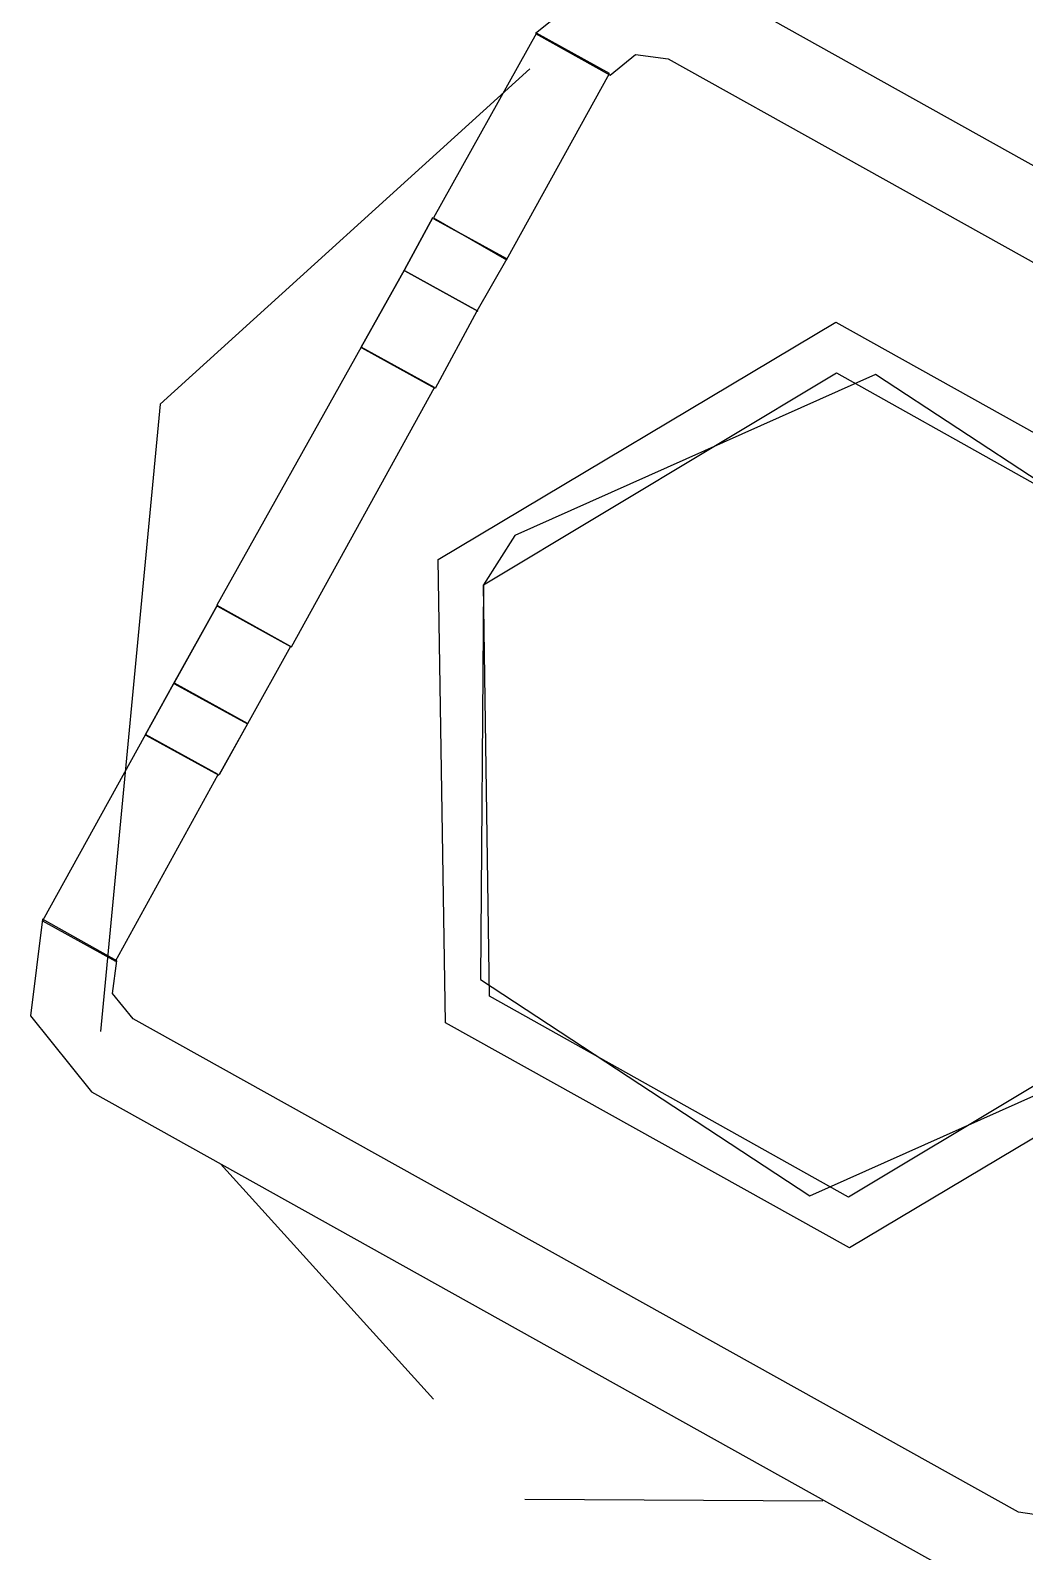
# Model space of a CAD drawing. Header units: metres. Extents: x 2.3 to 42.8, y 0.9 to 31.9.
# Drawn here: x 23.49963 to 23.5089, y 14.43701 to 14.45119 of the extents above; entities that cross this region are included whole.
import ezdxf

# ---------------------------------------------------------------- set-up
doc = ezdxf.new("R2010")
doc.units = ezdxf.units.M
doc.layers.add('PARETI_STRUTTURE', color=7, linetype='Continuous')

msp = doc.modelspace()

# ---------------------------------------------------------------- linework, layer by layer
at = {"layer": 'PARETI_STRUTTURE'}
for points in [[(23.505949, 14.451619), (23.505046, 14.45173), (23.504338, 14.45116), (23.505033, 14.450772), (23.505269, 14.450966), (23.505574, 14.450924), (23.513824, 14.446327), (23.514005, 14.446091), (23.513977, 14.445785), (23.514658, 14.44541), (23.514769, 14.446299), (23.514213, 14.447008)], [(23.504346, 14.451163), (23.503388, 14.449441), (23.504068, 14.449052), (23.505027, 14.450788)], [(23.503381, 14.449445), (23.503117, 14.448959), (23.502714, 14.448237), (23.503117, 14.448959)], [(23.503381, 14.449445), (23.503117, 14.448959), (23.502714, 14.448237), (23.503117, 14.448959)], [(23.503389, 14.449434), (23.50407, 14.449059)], [(23.503389, 14.449434), (23.50407, 14.449059)], [(23.503119, 14.448948), (23.503799, 14.448573)], [(23.503119, 14.448948), (23.503799, 14.448573)], [(23.50343, 14.44626), (23.507138, 14.448469), (23.510902, 14.446372), (23.510972, 14.442052), (23.507263, 14.439844), (23.503499, 14.441941)], [(23.502714, 14.448237), (23.501367, 14.445834), (23.502062, 14.445445), (23.503395, 14.447862)], [(23.502719, 14.44823), (23.503399, 14.447855)], [(23.502719, 14.44823), (23.503399, 14.447855)], [(23.510548, 14.442288), (23.510576, 14.445969), (23.507506, 14.447983), (23.504145, 14.446483), (23.503854, 14.446024), (23.503826, 14.442344), (23.506895, 14.44033), (23.510256, 14.44183)], [(23.503852, 14.446024), (23.507144, 14.447997), (23.510491, 14.446122), (23.510546, 14.442288), (23.507255, 14.440316), (23.503908, 14.442191)], [(23.501372, 14.44583), (23.500969, 14.445108)], [(23.501372, 14.44583), (23.500969, 14.445108)], [(23.501374, 14.445823), (23.502055, 14.445448)], [(23.501374, 14.445823), (23.502055, 14.445448)], [(23.500972, 14.445101), (23.501652, 14.444726)], [(23.500972, 14.445101), (23.501652, 14.444726)], [(23.500705, 14.444623), (23.501385, 14.444248)], [(23.500705, 14.444623), (23.501385, 14.444248)], [(23.499741, 14.442908), (23.49963, 14.442005), (23.500199, 14.441297), (23.508449, 14.436699), (23.509338, 14.436588), (23.510047, 14.437144), (23.509366, 14.437533), (23.50913, 14.437338), (23.508838, 14.43738), (23.500588, 14.441977), (23.500394, 14.442213), (23.500435, 14.442519)]]:
    msp.add_lwpolyline(points, close=True, dxfattribs=at)
for points in [[(23.504284, 14.450831), (23.500839, 14.447706), (23.500284, 14.441859)], [(23.502714, 14.448237), (23.503117, 14.448959), (23.503381, 14.449445)], [(23.502714, 14.448237), (23.503117, 14.448959), (23.503381, 14.449445)], [(23.502714, 14.448237), (23.503117, 14.448959), (23.503381, 14.449445)], [(23.502714, 14.448237), (23.503117, 14.448959), (23.503381, 14.449445)], [(23.502714, 14.448237), (23.503117, 14.448959), (23.503381, 14.449445)], [(23.502714, 14.448237), (23.503117, 14.448959), (23.503381, 14.449445)], [(23.502714, 14.448237), (23.503117, 14.448959), (23.503381, 14.449445)], [(23.502714, 14.448237), (23.503117, 14.448959), (23.503381, 14.449445)], [(23.502714, 14.448237), (23.503117, 14.448959), (23.503381, 14.449445)], [(23.502714, 14.448237), (23.503117, 14.448959), (23.503381, 14.449445)], [(23.502714, 14.448237), (23.503117, 14.448959), (23.503381, 14.449445)], [(23.502714, 14.448237), (23.503117, 14.448959), (23.503381, 14.449445)], [(23.502714, 14.448237), (23.503117, 14.448959), (23.503381, 14.449445)], [(23.502714, 14.448237), (23.503117, 14.448959), (23.503381, 14.449445)], [(23.502714, 14.448237), (23.503117, 14.448959), (23.503381, 14.449445)], [(23.502714, 14.448237), (23.503117, 14.448959), (23.503381, 14.449445)], [(23.502714, 14.448237), (23.503117, 14.448959), (23.503381, 14.449445)], [(23.502714, 14.448237), (23.503117, 14.448959), (23.503381, 14.449445)], [(23.502714, 14.448237), (23.503117, 14.448959), (23.503381, 14.449445)], [(23.502714, 14.448237), (23.503117, 14.448959), (23.503381, 14.449445)], [(23.502714, 14.448237), (23.503117, 14.448959), (23.503381, 14.449445)], [(23.502714, 14.448237), (23.503117, 14.448959), (23.503381, 14.449445)], [(23.502714, 14.448237), (23.503117, 14.448959), (23.503381, 14.449445)], [(23.502714, 14.448237), (23.503117, 14.448959), (23.503381, 14.449445)], [(23.502714, 14.448237), (23.503117, 14.448959), (23.503381, 14.449445)], [(23.502714, 14.448237), (23.503117, 14.448959), (23.503381, 14.449445)], [(23.502714, 14.448237), (23.503117, 14.448959), (23.503381, 14.449445)], [(23.502714, 14.448237), (23.503117, 14.448959), (23.503381, 14.449445)], [(23.502714, 14.448237), (23.503117, 14.448959), (23.503381, 14.449445)], [(23.502714, 14.448237), (23.503117, 14.448959), (23.503381, 14.449445)], [(23.502714, 14.448237), (23.503117, 14.448959), (23.503381, 14.449445)], [(23.502714, 14.448237), (23.503117, 14.448959), (23.503381, 14.449445)], [(23.502714, 14.448237), (23.503117, 14.448959), (23.503381, 14.449445)], [(23.502714, 14.448237), (23.503117, 14.448959), (23.503381, 14.449445)], [(23.502714, 14.448237), (23.503117, 14.448959), (23.503381, 14.449445)], [(23.502714, 14.448237), (23.503117, 14.448959), (23.503381, 14.449445)], [(23.502714, 14.448237), (23.503117, 14.448959), (23.503381, 14.449445)], [(23.502714, 14.448237), (23.503117, 14.448959), (23.503381, 14.449445)], [(23.502714, 14.448237), (23.503117, 14.448959), (23.503381, 14.449445)], [(23.502714, 14.448237), (23.503117, 14.448959), (23.503381, 14.449445)], [(23.502714, 14.448237), (23.503117, 14.448959), (23.503381, 14.449445)], [(23.502714, 14.448237), (23.503117, 14.448959), (23.503381, 14.449445)], [(23.502714, 14.448237), (23.503117, 14.448959), (23.503381, 14.449445)], [(23.502714, 14.448237), (23.503117, 14.448959), (23.503381, 14.449445)], [(23.502714, 14.448237), (23.503117, 14.448959), (23.503381, 14.449445)], [(23.502714, 14.448237), (23.503117, 14.448959), (23.503381, 14.449445)], [(23.502714, 14.448237), (23.503117, 14.448959), (23.503381, 14.449445)], [(23.502714, 14.448237), (23.503117, 14.448959), (23.503381, 14.449445)], [(23.502714, 14.448237), (23.503117, 14.448959), (23.503381, 14.449445)], [(23.502714, 14.448237), (23.503117, 14.448959), (23.503381, 14.449445)], [(23.50407, 14.449059), (23.503389, 14.449434)], [(23.50407, 14.449059), (23.503389, 14.449434)], [(23.50407, 14.449059), (23.503389, 14.449434)], [(23.50407, 14.449059), (23.503389, 14.449434)], [(23.50407, 14.449059), (23.503389, 14.449434)], [(23.50407, 14.449059), (23.503389, 14.449434)], [(23.50407, 14.449059), (23.503389, 14.449434)], [(23.50407, 14.449059), (23.503389, 14.449434)], [(23.50407, 14.449059), (23.503389, 14.449434)], [(23.50407, 14.449059), (23.503389, 14.449434)], [(23.50407, 14.449059), (23.503389, 14.449434)], [(23.50407, 14.449059), (23.503389, 14.449434)], [(23.50407, 14.449059), (23.503389, 14.449434)], [(23.50407, 14.449059), (23.503389, 14.449434)], [(23.50407, 14.449059), (23.503389, 14.449434)], [(23.50407, 14.449059), (23.503389, 14.449434)], [(23.50407, 14.449059), (23.503389, 14.449434)], [(23.50407, 14.449059), (23.503389, 14.449434)], [(23.50407, 14.449059), (23.503389, 14.449434)], [(23.50407, 14.449059), (23.503389, 14.449434)], [(23.50407, 14.449059), (23.503389, 14.449434)], [(23.50407, 14.449059), (23.503389, 14.449434)], [(23.50407, 14.449059), (23.503389, 14.449434)], [(23.50407, 14.449059), (23.503389, 14.449434)], [(23.50407, 14.449059), (23.503389, 14.449434)], [(23.50407, 14.449059), (23.503389, 14.449434)], [(23.50407, 14.449059), (23.503389, 14.449434)], [(23.50407, 14.449059), (23.503389, 14.449434)], [(23.50407, 14.449059), (23.503389, 14.449434)], [(23.50407, 14.449059), (23.503389, 14.449434)], [(23.50407, 14.449059), (23.503389, 14.449434)], [(23.50407, 14.449059), (23.503389, 14.449434)], [(23.50407, 14.449059), (23.503389, 14.449434)], [(23.50407, 14.449059), (23.503389, 14.449434)], [(23.50407, 14.449059), (23.503389, 14.449434)], [(23.50407, 14.449059), (23.503389, 14.449434)], [(23.50407, 14.449059), (23.503389, 14.449434)], [(23.50407, 14.449059), (23.503389, 14.449434)], [(23.50407, 14.449059), (23.503389, 14.449434)], [(23.50407, 14.449059), (23.503389, 14.449434)], [(23.50407, 14.449059), (23.503389, 14.449434)], [(23.50407, 14.449059), (23.503389, 14.449434)], [(23.50407, 14.449059), (23.503389, 14.449434)], [(23.50407, 14.449059), (23.503389, 14.449434)], [(23.50407, 14.449059), (23.503389, 14.449434)], [(23.50407, 14.449059), (23.503389, 14.449434)], [(23.50407, 14.449059), (23.503389, 14.449434)], [(23.50407, 14.449059), (23.503389, 14.449434)], [(23.50407, 14.449059), (23.503389, 14.449434)], [(23.50407, 14.449059), (23.503389, 14.449434)], [(23.50407, 14.449059), (23.503792, 14.448573), (23.503403, 14.447851)], [(23.50407, 14.449059), (23.503792, 14.448573), (23.503403, 14.447851)], [(23.50407, 14.449059), (23.503792, 14.448573), (23.503403, 14.447851)], [(23.50407, 14.449059), (23.503792, 14.448573), (23.503403, 14.447851)], [(23.50407, 14.449059), (23.503792, 14.448573), (23.503403, 14.447851)], [(23.50407, 14.449059), (23.503792, 14.448573), (23.503403, 14.447851)], [(23.50407, 14.449059), (23.503792, 14.448573), (23.503403, 14.447851)], [(23.50407, 14.449059), (23.503792, 14.448573), (23.503403, 14.447851)], [(23.50407, 14.449059), (23.503792, 14.448573), (23.503403, 14.447851)], [(23.50407, 14.449059), (23.503792, 14.448573), (23.503403, 14.447851)], [(23.50407, 14.449059), (23.503792, 14.448573), (23.503403, 14.447851)], [(23.50407, 14.449059), (23.503792, 14.448573), (23.503403, 14.447851)], [(23.50407, 14.449059), (23.503792, 14.448573), (23.503403, 14.447851)], [(23.50407, 14.449059), (23.503792, 14.448573), (23.503403, 14.447851)], [(23.50407, 14.449059), (23.503792, 14.448573), (23.503403, 14.447851)], [(23.50407, 14.449059), (23.503792, 14.448573), (23.503403, 14.447851)], [(23.50407, 14.449059), (23.503792, 14.448573), (23.503403, 14.447851)], [(23.50407, 14.449059), (23.503792, 14.448573), (23.503403, 14.447851)], [(23.50407, 14.449059), (23.503792, 14.448573), (23.503403, 14.447851)], [(23.50407, 14.449059), (23.503792, 14.448573), (23.503403, 14.447851)], [(23.50407, 14.449059), (23.503792, 14.448573), (23.503403, 14.447851)], [(23.50407, 14.449059), (23.503792, 14.448573), (23.503403, 14.447851)], [(23.50407, 14.449059), (23.503792, 14.448573), (23.503403, 14.447851)], [(23.50407, 14.449059), (23.503792, 14.448573), (23.503403, 14.447851)], [(23.50407, 14.449059), (23.503792, 14.448573), (23.503403, 14.447851)], [(23.50407, 14.449059), (23.503792, 14.448573), (23.503403, 14.447851)], [(23.50407, 14.449059), (23.503792, 14.448573), (23.503403, 14.447851)], [(23.50407, 14.449059), (23.503792, 14.448573), (23.503403, 14.447851)], [(23.50407, 14.449059), (23.503792, 14.448573), (23.503403, 14.447851)], [(23.50407, 14.449059), (23.503792, 14.448573), (23.503403, 14.447851)], [(23.50407, 14.449059), (23.503792, 14.448573), (23.503403, 14.447851)], [(23.50407, 14.449059), (23.503792, 14.448573), (23.503403, 14.447851)], [(23.50407, 14.449059), (23.503792, 14.448573), (23.503403, 14.447851)], [(23.50407, 14.449059), (23.503792, 14.448573), (23.503403, 14.447851)], [(23.50407, 14.449059), (23.503792, 14.448573), (23.503403, 14.447851)], [(23.50407, 14.449059), (23.503792, 14.448573), (23.503403, 14.447851)], [(23.50407, 14.449059), (23.503792, 14.448573), (23.503403, 14.447851)], [(23.50407, 14.449059), (23.503792, 14.448573), (23.503403, 14.447851)], [(23.50407, 14.449059), (23.503792, 14.448573), (23.503403, 14.447851)], [(23.50407, 14.449059), (23.503792, 14.448573), (23.503403, 14.447851)], [(23.50407, 14.449059), (23.503792, 14.448573), (23.503403, 14.447851)], [(23.50407, 14.449059), (23.503792, 14.448573), (23.503403, 14.447851)], [(23.50407, 14.449059), (23.503792, 14.448573), (23.503403, 14.447851)], [(23.50407, 14.449059), (23.503792, 14.448573), (23.503403, 14.447851)], [(23.50407, 14.449059), (23.503792, 14.448573), (23.503403, 14.447851)], [(23.50407, 14.449059), (23.503792, 14.448573), (23.503403, 14.447851)], [(23.50407, 14.449059), (23.503792, 14.448573), (23.503403, 14.447851)], [(23.50407, 14.449059), (23.503792, 14.448573), (23.503403, 14.447851)], [(23.50407, 14.449059), (23.503792, 14.448573), (23.503403, 14.447851)], [(23.50407, 14.449059), (23.503792, 14.448573), (23.503403, 14.447851)], [(23.50407, 14.449059), (23.503792, 14.448573), (23.503403, 14.447851)], [(23.50407, 14.449059), (23.503792, 14.448573), (23.503403, 14.447851)], [(23.50407, 14.449059), (23.503792, 14.448573), (23.503403, 14.447851)], [(23.50407, 14.449059), (23.503792, 14.448573), (23.503403, 14.447851)], [(23.503799, 14.448573), (23.503119, 14.448948)], [(23.503799, 14.448573), (23.503119, 14.448948)], [(23.503799, 14.448573), (23.503119, 14.448948)], [(23.503799, 14.448573), (23.503119, 14.448948)], [(23.503799, 14.448573), (23.503119, 14.448948)], [(23.503799, 14.448573), (23.503119, 14.448948)], [(23.503799, 14.448573), (23.503119, 14.448948)], [(23.503799, 14.448573), (23.503119, 14.448948)], [(23.503799, 14.448573), (23.503119, 14.448948)], [(23.503799, 14.448573), (23.503119, 14.448948)], [(23.503799, 14.448573), (23.503119, 14.448948)], [(23.503799, 14.448573), (23.503119, 14.448948)], [(23.503799, 14.448573), (23.503119, 14.448948)], [(23.503799, 14.448573), (23.503119, 14.448948)], [(23.503799, 14.448573), (23.503119, 14.448948)], [(23.503799, 14.448573), (23.503119, 14.448948)], [(23.503799, 14.448573), (23.503119, 14.448948)], [(23.503799, 14.448573), (23.503119, 14.448948)], [(23.503799, 14.448573), (23.503119, 14.448948)], [(23.503799, 14.448573), (23.503119, 14.448948)], [(23.503799, 14.448573), (23.503119, 14.448948)], [(23.503799, 14.448573), (23.503119, 14.448948)], [(23.503799, 14.448573), (23.503119, 14.448948)], [(23.503799, 14.448573), (23.503119, 14.448948)], [(23.503799, 14.448573), (23.503119, 14.448948)], [(23.503799, 14.448573), (23.503119, 14.448948)], [(23.503799, 14.448573), (23.503119, 14.448948)], [(23.503799, 14.448573), (23.503119, 14.448948)], [(23.503799, 14.448573), (23.503119, 14.448948)], [(23.503799, 14.448573), (23.503119, 14.448948)], [(23.503799, 14.448573), (23.503119, 14.448948)], [(23.503799, 14.448573), (23.503119, 14.448948)], [(23.503799, 14.448573), (23.503119, 14.448948)], [(23.503799, 14.448573), (23.503119, 14.448948)], [(23.503799, 14.448573), (23.503119, 14.448948)], [(23.503799, 14.448573), (23.503119, 14.448948)], [(23.503799, 14.448573), (23.503119, 14.448948)], [(23.503799, 14.448573), (23.503119, 14.448948)], [(23.503799, 14.448573), (23.503119, 14.448948)], [(23.503799, 14.448573), (23.503119, 14.448948)], [(23.503799, 14.448573), (23.503119, 14.448948)], [(23.503799, 14.448573), (23.503119, 14.448948)], [(23.503799, 14.448573), (23.503119, 14.448948)], [(23.503799, 14.448573), (23.503119, 14.448948)], [(23.503799, 14.448573), (23.503119, 14.448948)], [(23.503799, 14.448573), (23.503119, 14.448948)], [(23.503799, 14.448573), (23.503119, 14.448948)], [(23.503799, 14.448573), (23.503119, 14.448948)], [(23.503799, 14.448573), (23.503119, 14.448948)], [(23.503799, 14.448573), (23.503119, 14.448948)], [(23.503799, 14.448573), (23.503119, 14.448948)], [(23.503799, 14.448573), (23.503119, 14.448948)], [(23.503799, 14.448573), (23.503119, 14.448948)], [(23.503799, 14.448573), (23.503119, 14.448948)], [(23.503799, 14.448573), (23.503119, 14.448948)], [(23.503799, 14.448573), (23.503119, 14.448948)], [(23.503799, 14.448573), (23.503119, 14.448948)], [(23.503799, 14.448573), (23.503119, 14.448948)], [(23.503799, 14.448573), (23.503119, 14.448948)], [(23.503799, 14.448573), (23.503119, 14.448948)], [(23.503799, 14.448573), (23.503119, 14.448948)], [(23.503799, 14.448573), (23.503119, 14.448948)], [(23.503799, 14.448573), (23.503119, 14.448948)], [(23.503799, 14.448573), (23.503119, 14.448948)], [(23.503799, 14.448573), (23.503119, 14.448948)], [(23.503799, 14.448573), (23.503119, 14.448948)], [(23.503799, 14.448573), (23.503119, 14.448948)], [(23.503799, 14.448573), (23.503119, 14.448948)], [(23.503799, 14.448573), (23.503119, 14.448948)], [(23.503799, 14.448573), (23.503119, 14.448948)], [(23.503799, 14.448573), (23.503119, 14.448948)], [(23.503799, 14.448573), (23.503119, 14.448948)], [(23.503799, 14.448573), (23.503119, 14.448948)], [(23.503799, 14.448573), (23.503119, 14.448948)], [(23.503799, 14.448573), (23.503119, 14.448948)], [(23.503799, 14.448573), (23.503119, 14.448948)], [(23.503799, 14.448573), (23.503119, 14.448948)], [(23.503799, 14.448573), (23.503119, 14.448948)], [(23.503799, 14.448573), (23.503119, 14.448948)], [(23.503799, 14.448573), (23.503119, 14.448948)], [(23.503799, 14.448573), (23.503119, 14.448948)], [(23.503799, 14.448573), (23.503119, 14.448948)], [(23.503799, 14.448573), (23.503119, 14.448948)], [(23.503799, 14.448573), (23.503119, 14.448948)], [(23.503799, 14.448573), (23.503119, 14.448948)], [(23.503799, 14.448573), (23.503119, 14.448948)], [(23.503799, 14.448573), (23.503119, 14.448948)], [(23.503799, 14.448573), (23.503119, 14.448948)], [(23.503799, 14.448573), (23.503119, 14.448948)], [(23.503799, 14.448573), (23.503119, 14.448948)], [(23.503799, 14.448573), (23.503119, 14.448948)], [(23.503799, 14.448573), (23.503119, 14.448948)], [(23.503799, 14.448573), (23.503119, 14.448948)], [(23.503799, 14.448573), (23.503119, 14.448948)], [(23.503799, 14.448573), (23.503119, 14.448948)], [(23.503799, 14.448573), (23.503119, 14.448948)], [(23.503799, 14.448573), (23.503119, 14.448948)], [(23.503799, 14.448573), (23.503119, 14.448948)], [(23.503799, 14.448573), (23.503119, 14.448948)], [(23.503799, 14.448573), (23.503119, 14.448948)], [(23.503799, 14.448573), (23.503119, 14.448948)], [(23.503799, 14.448573), (23.503119, 14.448948)], [(23.503799, 14.448573), (23.503119, 14.448948)], [(23.503799, 14.448573), (23.503119, 14.448948)], [(23.503399, 14.447855), (23.502719, 14.44823)], [(23.503399, 14.447855), (23.502719, 14.44823)], [(23.503399, 14.447855), (23.502719, 14.44823)], [(23.503399, 14.447855), (23.502719, 14.44823)], [(23.503399, 14.447855), (23.502719, 14.44823)], [(23.503399, 14.447855), (23.502719, 14.44823)], [(23.503399, 14.447855), (23.502719, 14.44823)], [(23.503399, 14.447855), (23.502719, 14.44823)], [(23.503399, 14.447855), (23.502719, 14.44823)], [(23.503399, 14.447855), (23.502719, 14.44823)], [(23.503399, 14.447855), (23.502719, 14.44823)], [(23.503399, 14.447855), (23.502719, 14.44823)], [(23.503399, 14.447855), (23.502719, 14.44823)], [(23.503399, 14.447855), (23.502719, 14.44823)], [(23.503399, 14.447855), (23.502719, 14.44823)], [(23.503399, 14.447855), (23.502719, 14.44823)], [(23.503399, 14.447855), (23.502719, 14.44823)], [(23.503399, 14.447855), (23.502719, 14.44823)], [(23.503399, 14.447855), (23.502719, 14.44823)], [(23.503399, 14.447855), (23.502719, 14.44823)], [(23.503399, 14.447855), (23.502719, 14.44823)], [(23.503399, 14.447855), (23.502719, 14.44823)], [(23.503399, 14.447855), (23.502719, 14.44823)], [(23.503399, 14.447855), (23.502719, 14.44823)], [(23.503399, 14.447855), (23.502719, 14.44823)], [(23.503399, 14.447855), (23.502719, 14.44823)], [(23.503399, 14.447855), (23.502719, 14.44823)], [(23.503399, 14.447855), (23.502719, 14.44823)], [(23.503399, 14.447855), (23.502719, 14.44823)], [(23.503399, 14.447855), (23.502719, 14.44823)], [(23.503399, 14.447855), (23.502719, 14.44823)], [(23.503399, 14.447855), (23.502719, 14.44823)], [(23.503399, 14.447855), (23.502719, 14.44823)], [(23.503399, 14.447855), (23.502719, 14.44823)], [(23.503399, 14.447855), (23.502719, 14.44823)], [(23.503399, 14.447855), (23.502719, 14.44823)], [(23.503399, 14.447855), (23.502719, 14.44823)], [(23.503399, 14.447855), (23.502719, 14.44823)], [(23.503399, 14.447855), (23.502719, 14.44823)], [(23.503399, 14.447855), (23.502719, 14.44823)], [(23.503399, 14.447855), (23.502719, 14.44823)], [(23.503399, 14.447855), (23.502719, 14.44823)], [(23.503399, 14.447855), (23.502719, 14.44823)], [(23.503399, 14.447855), (23.502719, 14.44823)], [(23.503399, 14.447855), (23.502719, 14.44823)], [(23.503399, 14.447855), (23.502719, 14.44823)], [(23.503399, 14.447855), (23.502719, 14.44823)], [(23.503399, 14.447855), (23.502719, 14.44823)], [(23.503399, 14.447855), (23.502719, 14.44823)], [(23.503399, 14.447855), (23.502719, 14.44823)], [(23.500965, 14.445101), (23.500701, 14.444629), (23.500965, 14.445101), (23.500701, 14.444629), (23.500965, 14.445101), (23.500701, 14.444629), (23.500965, 14.445101), (23.500701, 14.444629), (23.500965, 14.445101), (23.500701, 14.444629), (23.500965, 14.445101), (23.500701, 14.444629), (23.500965, 14.445101), (23.500701, 14.444629), (23.500965, 14.445101), (23.500701, 14.444629), (23.500965, 14.445101), (23.500701, 14.444629), (23.500965, 14.445101), (23.500701, 14.444629), (23.500965, 14.445101), (23.500701, 14.444629), (23.500965, 14.445101), (23.500701, 14.444629), (23.500965, 14.445101), (23.500701, 14.444629), (23.500965, 14.445101), (23.500701, 14.444629), (23.500965, 14.445101), (23.500701, 14.444629), (23.500965, 14.445101), (23.500701, 14.444629), (23.500965, 14.445101), (23.500701, 14.444629), (23.500965, 14.445101), (23.500701, 14.444629), (23.500965, 14.445101), (23.500701, 14.444629), (23.500965, 14.445101), (23.500701, 14.444629), (23.500965, 14.445101), (23.500701, 14.444629), (23.500965, 14.445101), (23.500701, 14.444629), (23.500965, 14.445101), (23.500701, 14.444629), (23.500965, 14.445101), (23.500701, 14.444629), (23.500965, 14.445101), (23.500701, 14.444629), (23.500965, 14.445101), (23.500701, 14.444629), (23.500965, 14.445101), (23.500701, 14.444629), (23.499742, 14.442892), (23.500423, 14.442517), (23.501381, 14.444254), (23.500701, 14.444629), (23.500965, 14.445101), (23.501367, 14.445823)], [(23.500969, 14.445108), (23.501372, 14.44583)], [(23.500969, 14.445108), (23.501372, 14.44583)], [(23.500969, 14.445108), (23.501372, 14.44583)], [(23.500969, 14.445108), (23.501372, 14.44583)], [(23.500969, 14.445108), (23.501372, 14.44583)], [(23.500969, 14.445108), (23.501372, 14.44583)], [(23.500969, 14.445108), (23.501372, 14.44583)], [(23.500969, 14.445108), (23.501372, 14.44583)], [(23.500969, 14.445108), (23.501372, 14.44583)], [(23.500969, 14.445108), (23.501372, 14.44583)], [(23.500969, 14.445108), (23.501372, 14.44583)], [(23.500969, 14.445108), (23.501372, 14.44583)], [(23.500969, 14.445108), (23.501372, 14.44583)], [(23.500969, 14.445108), (23.501372, 14.44583)], [(23.500969, 14.445108), (23.501372, 14.44583)], [(23.500969, 14.445108), (23.501372, 14.44583)], [(23.500969, 14.445108), (23.501372, 14.44583)], [(23.500969, 14.445108), (23.501372, 14.44583)], [(23.500969, 14.445108), (23.501372, 14.44583)], [(23.500969, 14.445108), (23.501372, 14.44583)], [(23.500969, 14.445108), (23.501372, 14.44583)], [(23.500969, 14.445108), (23.501372, 14.44583)], [(23.500969, 14.445108), (23.501372, 14.44583)], [(23.500969, 14.445108), (23.501372, 14.44583)], [(23.500969, 14.445108), (23.501372, 14.44583)], [(23.500969, 14.445108), (23.501372, 14.44583)], [(23.500969, 14.445108), (23.501372, 14.44583)], [(23.500969, 14.445108), (23.501372, 14.44583)], [(23.500969, 14.445108), (23.501372, 14.44583)], [(23.500969, 14.445108), (23.501372, 14.44583)], [(23.500969, 14.445108), (23.501372, 14.44583)], [(23.500969, 14.445108), (23.501372, 14.44583)], [(23.500969, 14.445108), (23.501372, 14.44583)], [(23.500969, 14.445108), (23.501372, 14.44583)], [(23.500969, 14.445108), (23.501372, 14.44583)], [(23.500969, 14.445108), (23.501372, 14.44583)], [(23.500969, 14.445108), (23.501372, 14.44583)], [(23.500969, 14.445108), (23.501372, 14.44583)], [(23.500969, 14.445108), (23.501372, 14.44583)], [(23.500969, 14.445108), (23.501372, 14.44583)], [(23.500969, 14.445108), (23.501372, 14.44583)], [(23.500969, 14.445108), (23.501372, 14.44583)], [(23.500969, 14.445108), (23.501372, 14.44583)], [(23.500969, 14.445108), (23.501372, 14.44583)], [(23.500969, 14.445108), (23.501372, 14.44583)], [(23.500969, 14.445108), (23.501372, 14.44583)], [(23.500969, 14.445108), (23.501372, 14.44583)], [(23.500969, 14.445108), (23.501372, 14.44583)], [(23.500969, 14.445108), (23.501372, 14.44583)], [(23.502055, 14.445448), (23.501374, 14.445823)], [(23.502055, 14.445448), (23.501374, 14.445823)], [(23.502055, 14.445448), (23.501374, 14.445823)], [(23.502055, 14.445448), (23.501374, 14.445823)], [(23.502055, 14.445448), (23.501374, 14.445823)], [(23.502055, 14.445448), (23.501374, 14.445823)], [(23.502055, 14.445448), (23.501374, 14.445823)], [(23.502055, 14.445448), (23.501374, 14.445823)], [(23.502055, 14.445448), (23.501374, 14.445823)], [(23.502055, 14.445448), (23.501374, 14.445823)], [(23.502055, 14.445448), (23.501374, 14.445823)], [(23.502055, 14.445448), (23.501374, 14.445823)], [(23.502055, 14.445448), (23.501374, 14.445823)], [(23.502055, 14.445448), (23.501374, 14.445823)], [(23.502055, 14.445448), (23.501374, 14.445823)], [(23.502055, 14.445448), (23.501374, 14.445823)], [(23.502055, 14.445448), (23.501374, 14.445823)], [(23.502055, 14.445448), (23.501374, 14.445823)], [(23.502055, 14.445448), (23.501374, 14.445823)], [(23.502055, 14.445448), (23.501374, 14.445823)], [(23.502055, 14.445448), (23.501374, 14.445823)], [(23.502055, 14.445448), (23.501374, 14.445823)], [(23.502055, 14.445448), (23.501374, 14.445823)], [(23.502055, 14.445448), (23.501374, 14.445823)], [(23.502055, 14.445448), (23.501374, 14.445823)], [(23.502055, 14.445448), (23.501374, 14.445823)], [(23.502055, 14.445448), (23.501374, 14.445823)], [(23.502055, 14.445448), (23.501374, 14.445823)], [(23.502055, 14.445448), (23.501374, 14.445823)], [(23.502055, 14.445448), (23.501374, 14.445823)], [(23.502055, 14.445448), (23.501374, 14.445823)], [(23.502055, 14.445448), (23.501374, 14.445823)], [(23.502055, 14.445448), (23.501374, 14.445823)], [(23.502055, 14.445448), (23.501374, 14.445823)], [(23.502055, 14.445448), (23.501374, 14.445823)], [(23.502055, 14.445448), (23.501374, 14.445823)], [(23.502055, 14.445448), (23.501374, 14.445823)], [(23.502055, 14.445448), (23.501374, 14.445823)], [(23.502055, 14.445448), (23.501374, 14.445823)], [(23.502055, 14.445448), (23.501374, 14.445823)], [(23.502055, 14.445448), (23.501374, 14.445823)], [(23.502055, 14.445448), (23.501374, 14.445823)], [(23.502055, 14.445448), (23.501374, 14.445823)], [(23.502055, 14.445448), (23.501374, 14.445823)], [(23.502055, 14.445448), (23.501374, 14.445823)], [(23.502055, 14.445448), (23.501374, 14.445823)], [(23.502055, 14.445448), (23.501374, 14.445823)], [(23.502055, 14.445448), (23.501374, 14.445823)], [(23.502055, 14.445448), (23.501374, 14.445823)], [(23.502055, 14.445448), (23.501374, 14.445823)], [(23.502055, 14.445448), (23.501652, 14.444726), (23.501388, 14.444253)], [(23.502055, 14.445448), (23.501652, 14.444726)], [(23.502055, 14.445448), (23.501652, 14.444726)], [(23.502055, 14.445448), (23.501652, 14.444726)], [(23.502055, 14.445448), (23.501652, 14.444726)], [(23.502055, 14.445448), (23.501652, 14.444726)], [(23.502055, 14.445448), (23.501652, 14.444726)], [(23.502055, 14.445448), (23.501652, 14.444726)], [(23.502055, 14.445448), (23.501652, 14.444726)], [(23.502055, 14.445448), (23.501652, 14.444726)], [(23.502055, 14.445448), (23.501652, 14.444726)], [(23.502055, 14.445448), (23.501652, 14.444726)], [(23.502055, 14.445448), (23.501652, 14.444726)], [(23.502055, 14.445448), (23.501652, 14.444726)], [(23.502055, 14.445448), (23.501652, 14.444726)], [(23.502055, 14.445448), (23.501652, 14.444726)], [(23.502055, 14.445448), (23.501652, 14.444726)], [(23.502055, 14.445448), (23.501652, 14.444726)], [(23.502055, 14.445448), (23.501652, 14.444726)], [(23.502055, 14.445448), (23.501652, 14.444726)], [(23.502055, 14.445448), (23.501652, 14.444726)], [(23.502055, 14.445448), (23.501652, 14.444726)], [(23.502055, 14.445448), (23.501652, 14.444726)], [(23.502055, 14.445448), (23.501652, 14.444726)], [(23.502055, 14.445448), (23.501652, 14.444726)], [(23.502055, 14.445448), (23.501652, 14.444726)], [(23.502055, 14.445448), (23.501652, 14.444726)], [(23.502055, 14.445448), (23.501652, 14.444726)], [(23.502055, 14.445448), (23.501652, 14.444726)], [(23.502055, 14.445448), (23.501652, 14.444726)], [(23.502055, 14.445448), (23.501652, 14.444726)], [(23.502055, 14.445448), (23.501652, 14.444726)], [(23.502055, 14.445448), (23.501652, 14.444726)], [(23.502055, 14.445448), (23.501652, 14.444726)], [(23.502055, 14.445448), (23.501652, 14.444726)], [(23.502055, 14.445448), (23.501652, 14.444726)], [(23.502055, 14.445448), (23.501652, 14.444726)], [(23.502055, 14.445448), (23.501652, 14.444726)], [(23.502055, 14.445448), (23.501652, 14.444726)], [(23.502055, 14.445448), (23.501652, 14.444726)], [(23.502055, 14.445448), (23.501652, 14.444726)], [(23.502055, 14.445448), (23.501652, 14.444726)], [(23.502055, 14.445448), (23.501652, 14.444726)], [(23.502055, 14.445448), (23.501652, 14.444726)], [(23.502055, 14.445448), (23.501652, 14.444726)], [(23.502055, 14.445448), (23.501652, 14.444726)], [(23.502055, 14.445448), (23.501652, 14.444726)], [(23.502055, 14.445448), (23.501652, 14.444726)], [(23.502055, 14.445448), (23.501652, 14.444726)], [(23.502055, 14.445448), (23.501652, 14.444726)], [(23.502055, 14.445448), (23.501652, 14.444726)], [(23.502055, 14.445448), (23.501652, 14.444726)], [(23.502055, 14.445448), (23.501652, 14.444726)], [(23.502055, 14.445448), (23.501652, 14.444726)], [(23.500969, 14.445108), (23.501649, 14.444733)], [(23.500969, 14.445108), (23.501649, 14.444733)], [(23.500969, 14.445108), (23.501649, 14.444733)], [(23.500969, 14.445108), (23.501649, 14.444733)], [(23.500969, 14.445108), (23.501649, 14.444733)], [(23.500969, 14.445108), (23.501649, 14.444733)], [(23.500969, 14.445108), (23.501649, 14.444733)], [(23.500969, 14.445108), (23.501649, 14.444733)], [(23.500969, 14.445108), (23.501649, 14.444733)], [(23.500969, 14.445108), (23.501649, 14.444733)], [(23.500969, 14.445108), (23.501649, 14.444733)], [(23.500969, 14.445108), (23.501649, 14.444733)], [(23.500969, 14.445108), (23.501649, 14.444733)], [(23.500969, 14.445108), (23.501649, 14.444733)], [(23.500969, 14.445108), (23.501649, 14.444733)], [(23.500969, 14.445108), (23.501649, 14.444733)], [(23.500969, 14.445108), (23.501649, 14.444733)], [(23.500969, 14.445108), (23.501649, 14.444733)], [(23.500969, 14.445108), (23.501649, 14.444733)], [(23.500969, 14.445108), (23.501649, 14.444733)], [(23.500969, 14.445108), (23.501649, 14.444733)], [(23.500969, 14.445108), (23.501649, 14.444733)], [(23.500969, 14.445108), (23.501649, 14.444733)], [(23.500969, 14.445108), (23.501649, 14.444733)], [(23.500969, 14.445108), (23.501649, 14.444733)], [(23.500969, 14.445108), (23.501649, 14.444733)], [(23.500969, 14.445108), (23.501649, 14.444733)], [(23.500969, 14.445108), (23.501649, 14.444733)], [(23.500969, 14.445108), (23.501649, 14.444733)], [(23.500969, 14.445108), (23.501649, 14.444733)], [(23.500969, 14.445108), (23.501649, 14.444733)], [(23.500969, 14.445108), (23.501649, 14.444733)], [(23.500969, 14.445108), (23.501649, 14.444733)], [(23.500969, 14.445108), (23.501649, 14.444733)], [(23.500969, 14.445108), (23.501649, 14.444733)], [(23.500969, 14.445108), (23.501649, 14.444733)], [(23.500969, 14.445108), (23.501649, 14.444733)], [(23.500969, 14.445108), (23.501649, 14.444733)], [(23.500969, 14.445108), (23.501649, 14.444733)], [(23.500969, 14.445108), (23.501649, 14.444733)], [(23.500969, 14.445108), (23.501649, 14.444733)], [(23.500969, 14.445108), (23.501649, 14.444733)], [(23.500969, 14.445108), (23.501649, 14.444733)], [(23.500969, 14.445108), (23.501649, 14.444733)], [(23.500969, 14.445108), (23.501649, 14.444733)], [(23.500969, 14.445108), (23.501649, 14.444733)], [(23.500969, 14.445108), (23.501649, 14.444733)], [(23.500969, 14.445108), (23.501649, 14.444733)], [(23.500969, 14.445108), (23.501649, 14.444733)], [(23.500969, 14.445108), (23.501649, 14.444733)], [(23.500969, 14.445108), (23.501649, 14.444733)], [(23.500969, 14.445108), (23.501649, 14.444733)], [(23.500969, 14.445108), (23.501649, 14.444733)], [(23.500969, 14.445108), (23.501649, 14.444733)], [(23.501652, 14.444726), (23.500972, 14.445101)], [(23.501652, 14.444726), (23.500972, 14.445101)], [(23.501652, 14.444726), (23.500972, 14.445101)], [(23.501652, 14.444726), (23.500972, 14.445101)], [(23.501652, 14.444726), (23.500972, 14.445101)], [(23.501652, 14.444726), (23.500972, 14.445101)], [(23.501652, 14.444726), (23.500972, 14.445101)], [(23.501652, 14.444726), (23.500972, 14.445101)], [(23.501652, 14.444726), (23.500972, 14.445101)], [(23.501652, 14.444726), (23.500972, 14.445101)], [(23.501652, 14.444726), (23.500972, 14.445101)], [(23.501652, 14.444726), (23.500972, 14.445101)], [(23.501652, 14.444726), (23.500972, 14.445101)], [(23.501652, 14.444726), (23.500972, 14.445101)], [(23.501652, 14.444726), (23.500972, 14.445101)], [(23.501652, 14.444726), (23.500972, 14.445101)], [(23.501652, 14.444726), (23.500972, 14.445101)], [(23.501652, 14.444726), (23.500972, 14.445101)], [(23.501652, 14.444726), (23.500972, 14.445101)], [(23.501652, 14.444726), (23.500972, 14.445101)], [(23.501652, 14.444726), (23.500972, 14.445101)], [(23.501652, 14.444726), (23.500972, 14.445101)], [(23.501652, 14.444726), (23.500972, 14.445101)], [(23.501652, 14.444726), (23.500972, 14.445101)], [(23.501652, 14.444726), (23.500972, 14.445101)], [(23.501652, 14.444726), (23.500972, 14.445101)], [(23.501652, 14.444726), (23.500972, 14.445101)], [(23.501652, 14.444726), (23.500972, 14.445101)], [(23.501652, 14.444726), (23.500972, 14.445101)], [(23.501652, 14.444726), (23.500972, 14.445101)], [(23.501652, 14.444726), (23.500972, 14.445101)], [(23.501652, 14.444726), (23.500972, 14.445101)], [(23.501652, 14.444726), (23.500972, 14.445101)], [(23.501652, 14.444726), (23.500972, 14.445101)], [(23.501652, 14.444726), (23.500972, 14.445101)], [(23.501652, 14.444726), (23.500972, 14.445101)], [(23.501652, 14.444726), (23.500972, 14.445101)], [(23.501652, 14.444726), (23.500972, 14.445101)], [(23.501652, 14.444726), (23.500972, 14.445101)], [(23.501652, 14.444726), (23.500972, 14.445101)], [(23.501652, 14.444726), (23.500972, 14.445101)], [(23.501652, 14.444726), (23.500972, 14.445101)], [(23.501652, 14.444726), (23.500972, 14.445101)], [(23.501652, 14.444726), (23.500972, 14.445101)], [(23.501652, 14.444726), (23.500972, 14.445101)], [(23.501652, 14.444726), (23.500972, 14.445101)], [(23.501652, 14.444726), (23.500972, 14.445101)], [(23.501652, 14.444726), (23.500972, 14.445101)], [(23.501652, 14.444726), (23.500972, 14.445101)], [(23.501652, 14.444726), (23.500972, 14.445101)], [(23.501652, 14.444726), (23.501388, 14.444254)], [(23.501652, 14.444726), (23.501388, 14.444254)], [(23.501652, 14.444726), (23.501388, 14.444254)], [(23.501652, 14.444726), (23.501388, 14.444254)], [(23.501652, 14.444726), (23.501388, 14.444254)], [(23.501652, 14.444726), (23.501388, 14.444254)], [(23.501652, 14.444726), (23.501388, 14.444254)], [(23.501652, 14.444726), (23.501388, 14.444254)], [(23.501652, 14.444726), (23.501388, 14.444254)], [(23.501652, 14.444726), (23.501388, 14.444254)], [(23.501652, 14.444726), (23.501388, 14.444254)], [(23.501652, 14.444726), (23.501388, 14.444254)], [(23.501652, 14.444726), (23.501388, 14.444254)], [(23.501652, 14.444726), (23.501388, 14.444254)], [(23.501652, 14.444726), (23.501388, 14.444254)], [(23.501652, 14.444726), (23.501388, 14.444254)], [(23.501652, 14.444726), (23.501388, 14.444254)], [(23.501652, 14.444726), (23.501388, 14.444254)], [(23.501652, 14.444726), (23.501388, 14.444254)], [(23.501652, 14.444726), (23.501388, 14.444254)], [(23.501652, 14.444726), (23.501388, 14.444254)], [(23.501652, 14.444726), (23.501388, 14.444254)], [(23.501652, 14.444726), (23.501388, 14.444254)], [(23.501652, 14.444726), (23.501388, 14.444254)], [(23.501652, 14.444726), (23.501388, 14.444254)], [(23.501652, 14.444726), (23.501388, 14.444254)], [(23.501652, 14.444726), (23.501388, 14.444254)], [(23.501652, 14.444726), (23.501388, 14.444254)], [(23.501652, 14.444726), (23.501388, 14.444254)], [(23.501652, 14.444726), (23.501388, 14.444254)], [(23.501652, 14.444726), (23.501388, 14.444254)], [(23.501652, 14.444726), (23.501388, 14.444254)], [(23.501652, 14.444726), (23.501388, 14.444254)], [(23.501652, 14.444726), (23.501388, 14.444254)], [(23.501652, 14.444726), (23.501388, 14.444254)], [(23.501652, 14.444726), (23.501388, 14.444254)], [(23.501652, 14.444726), (23.501388, 14.444254)], [(23.501652, 14.444726), (23.501388, 14.444254)], [(23.501652, 14.444726), (23.501388, 14.444254)], [(23.501652, 14.444726), (23.501388, 14.444254)], [(23.501652, 14.444726), (23.501388, 14.444254)], [(23.501652, 14.444726), (23.501388, 14.444254)], [(23.501652, 14.444726), (23.501388, 14.444254)], [(23.501652, 14.444726), (23.501388, 14.444254)], [(23.501652, 14.444726), (23.501388, 14.444254)], [(23.501652, 14.444726), (23.501388, 14.444254)], [(23.501652, 14.444726), (23.501388, 14.444254)], [(23.501652, 14.444726), (23.501388, 14.444254)], [(23.501652, 14.444726), (23.501388, 14.444254)], [(23.501652, 14.444726), (23.501388, 14.444254)], [(23.501652, 14.444726), (23.501388, 14.444254)], [(23.501652, 14.444726), (23.501388, 14.444254)], [(23.501652, 14.444726), (23.501388, 14.444254)], [(23.501385, 14.444248), (23.500705, 14.444623)], [(23.501385, 14.444248), (23.500705, 14.444623)], [(23.501385, 14.444248), (23.500705, 14.444623)], [(23.501385, 14.444248), (23.500705, 14.444623)], [(23.501385, 14.444248), (23.500705, 14.444623)], [(23.501385, 14.444248), (23.500705, 14.444623)], [(23.501385, 14.444248), (23.500705, 14.444623)], [(23.501385, 14.444248), (23.500705, 14.444623)], [(23.501385, 14.444248), (23.500705, 14.444623)], [(23.501385, 14.444248), (23.500705, 14.444623)], [(23.501385, 14.444248), (23.500705, 14.444623)], [(23.501385, 14.444248), (23.500705, 14.444623)], [(23.501385, 14.444248), (23.500705, 14.444623)], [(23.501385, 14.444248), (23.500705, 14.444623)], [(23.501385, 14.444248), (23.500705, 14.444623)], [(23.501385, 14.444248), (23.500705, 14.444623)], [(23.501385, 14.444248), (23.500705, 14.444623)], [(23.501385, 14.444248), (23.500705, 14.444623)], [(23.501385, 14.444248), (23.500705, 14.444623)], [(23.501385, 14.444248), (23.500705, 14.444623)], [(23.501385, 14.444248), (23.500705, 14.444623)], [(23.501385, 14.444248), (23.500705, 14.444623)], [(23.501385, 14.444248), (23.500705, 14.444623)], [(23.501385, 14.444248), (23.500705, 14.444623)], [(23.501385, 14.444248), (23.500705, 14.444623)], [(23.501385, 14.444248), (23.500705, 14.444623)], [(23.501385, 14.444248), (23.500705, 14.444623)], [(23.501385, 14.444248), (23.500705, 14.444623)], [(23.501385, 14.444248), (23.500705, 14.444623)], [(23.501385, 14.444248), (23.500705, 14.444623)], [(23.501385, 14.444248), (23.500705, 14.444623)], [(23.501385, 14.444248), (23.500705, 14.444623)], [(23.501385, 14.444248), (23.500705, 14.444623)], [(23.501385, 14.444248), (23.500705, 14.444623)], [(23.501385, 14.444248), (23.500705, 14.444623)], [(23.501385, 14.444248), (23.500705, 14.444623)], [(23.501385, 14.444248), (23.500705, 14.444623)], [(23.501385, 14.444248), (23.500705, 14.444623)], [(23.501385, 14.444248), (23.500705, 14.444623)], [(23.501385, 14.444248), (23.500705, 14.444623)], [(23.501385, 14.444248), (23.500705, 14.444623)], [(23.501385, 14.444248), (23.500705, 14.444623)], [(23.501385, 14.444248), (23.500705, 14.444623)], [(23.501385, 14.444248), (23.500705, 14.444623)], [(23.501385, 14.444248), (23.500705, 14.444623)], [(23.501385, 14.444248), (23.500705, 14.444623)], [(23.501385, 14.444248), (23.500705, 14.444623)], [(23.501385, 14.444248), (23.500705, 14.444623)], [(23.501385, 14.444248), (23.500705, 14.444623)], [(23.501385, 14.444248), (23.500705, 14.444623)], [(23.5014, 14.440628), (23.503387, 14.438434)], [(23.504239, 14.437501), (23.507017, 14.437487)]]:
    msp.add_lwpolyline(points, dxfattribs=at)

doc.saveas('drawing.dxf')
